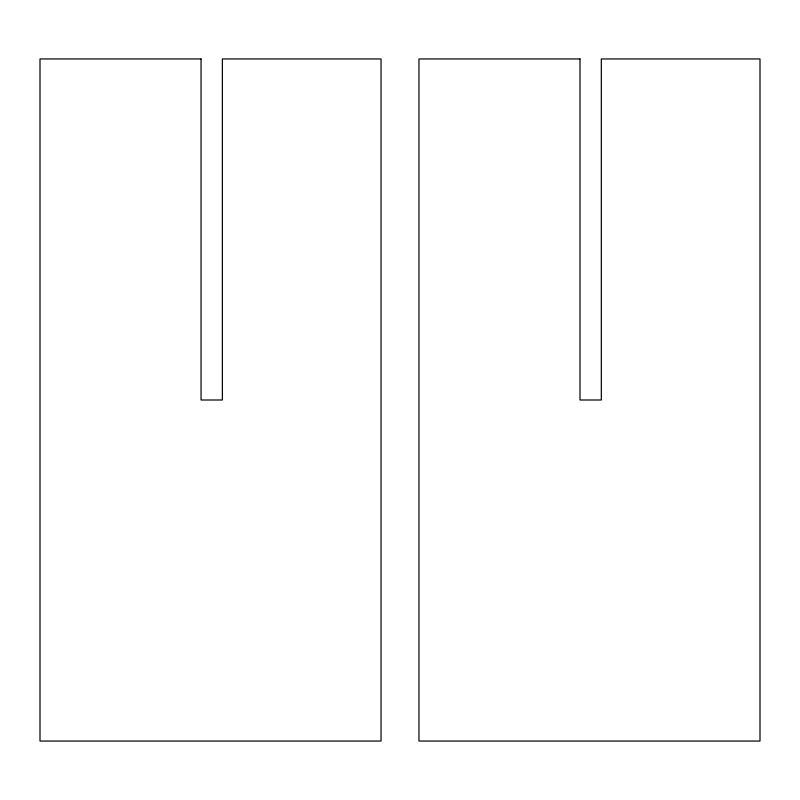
<?xml version="1.0" encoding="UTF-8"?>
<svg xmlns="http://www.w3.org/2000/svg" width="800" height="800" viewBox="0 0 800 800"><rect width="100%" height="100%" fill="white"/><g stroke="black" fill="none" stroke-linecap="round" stroke-linejoin="round"><path stroke-width="1.2" d="M201.05 58.95L40 58.95L40 741.05L381.05 741.05L381.05 58.95L222.37 58.95L222.37 400L201.05 400L201.05 58.95M580 58.95L418.95 58.95L418.95 741.05L760 741.05L760 58.95L601.32 58.95L601.32 400L580 400L580 58.95"/></g></svg>
